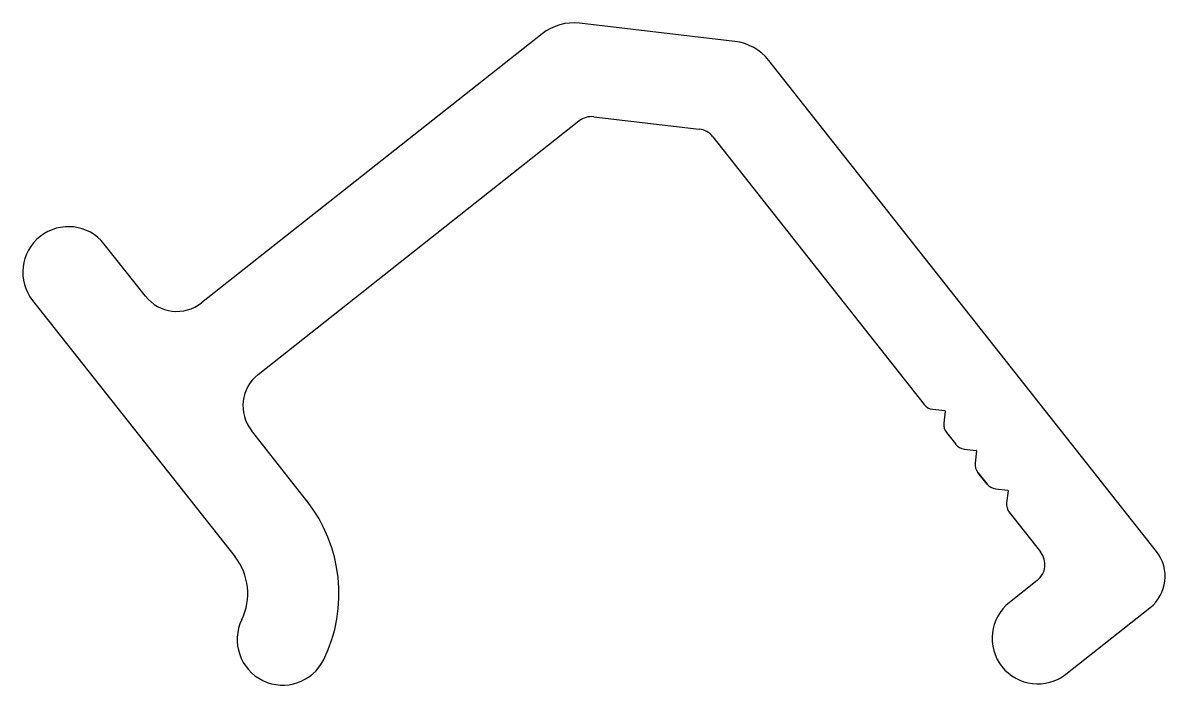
# Model space of a CAD drawing. Extents: x -11.8 to 10.7, y 0.3 to 13.4.
import ezdxf

# ---------------------------------------------------------------- set-up
doc = ezdxf.new("R2010")
doc.units = 0
doc.layers.get('0').update_dxf_attribs({"linetype": 'CONTINUOUS'})

msp = doc.modelspace()

# ---------------------------------------------------------------- linework, layer by layer
at = {"color": 7}
for p, q in [((2.257, 13.004), (-0.809, 13.364)), ((-1.545, 13.156), (-8.266, 7.849)), ((10.577, 2.942), (2.926, 12.631)), ((-0.525, 11.519), (1.554, 11.274)), ((-7.15, 6.436), (-0.82, 11.435)), ((1.821, 11.125), (5.993, 5.842)), ((-9.375, 7.979), (-10.187, 9.007)), ((-11.6, 7.892), (-7.607, 2.836)), ((6.16, 5.749), (6.4, 5.721)), ((6.407, 5.712), (6.379, 5.471)), ((-6.195, 3.951), (-7.281, 5.327)), ((6.431, 5.287), (6.613, 5.057)), ((6.78, 4.964), (7.02, 4.936)), ((7.027, 4.927), (6.999, 4.687)), ((7.051, 4.502), (7.232, 4.273)), ((7.232, 4.273), (7.051, 4.502)), ((7.051, 4.502), (7.232, 4.273)), ((7.232, 4.273), (7.051, 4.502)), ((7.051, 4.502), (7.232, 4.273)), ((7.399, 4.179), (7.64, 4.151)), ((7.647, 4.142), (7.618, 3.902)), ((-6.195, 3.951), (-6.195, 3.951)), ((7.67, 3.718), (7.67, 3.718)), ((7.67, 3.718), (7.67, 3.718)), ((7.67, 3.718), (8.29, 2.933)), ((8.224, 2.371), (7.675, 1.937)), ((8.79, 0.525), (10.446, 1.832))]:
    msp.add_line(p, q, dxfattribs=at)
for centre, radius, start, end in [((-0.925, 12.371), 1, 83.2976, 128.2976), ((2.141, 12.011), 1, 38.2976, 83.2976), ((-0.572, 11.121), 0.4, 83.2976, 128.2976), ((1.507, 10.877), 0.4, 38.2976, 83.2976), ((-10.894, 8.45), 0.9, 38.2976, 218.2976), ((-8.755, 8.469), 0.79, 218.2976, 308.2976), ((-6.661, 5.816), 0.79, 128.2976, 218.2976), ((6.189, 5.997), 0.25, 218.2976, 263.2976), ((6.399, 5.713), 0.008, 353.2976, 83.2976), ((6.627, 5.442), 0.25, 173.2976, 218.2976), ((6.809, 5.212), 0.25, 218.2976, 263.2976), ((7.019, 4.928), 0.008, 353.2976, 83.2976), ((7.247, 4.657), 0.25, 173.2976, 218.2976), ((7.428, 4.428), 0.25, 218.2976, 263.2976), ((7.639, 4.143), 0.008, 353.2976, 83.2976), ((-8.525, 2.111), 2.97, 334.069, 38.2976), ((7.867, 3.873), 0.25, 173.2976, 218.2976), ((7.976, 2.685), 0.4, 308.2976, 38.2976), ((9.957, 2.452), 0.79, 308.2976, 38.2976), ((-8.525, 2.111), 1.17, 334.069, 38.2976), ((8.232, 1.231), 0.9, 128.2976, 308.2976), ((-6.664, 1.206), 0.9, 154.069, 334.069)]:
    msp.add_arc(centre, radius, start, end, dxfattribs=at)

doc.saveas('drawing.dxf')
